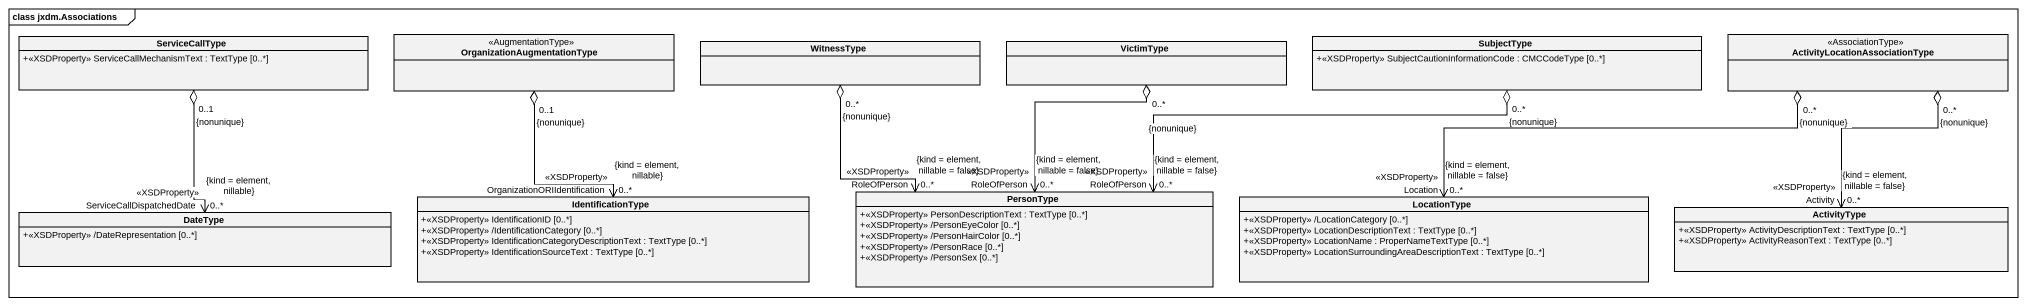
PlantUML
@startuml
mainframe class jxdm.Associations
hide circle
hide empty members
skinparam classAttributeIconSize 0
class ServiceCallType {
  +<<XSDProperty>> ServiceCallMechanismText : TextType [0..*]
}
class OrganizationAugmentationType <<AugmentationType>>
class WitnessType
class VictimType
class SubjectType {
  +<<XSDProperty>> SubjectCautionInformationCode : CMCCodeType [0..*]
}
class "ActivityLocationAssociationType" as ActivityLocationAssociationT <<AssociationType>>
class IdentificationType {
  +<<XSDProperty>> IdentificationID [0..*]
  +<<XSDProperty>> /IdentificationCategory [0..*]
  +<<XSDProperty>> IdentificationCategoryDescriptionText : TextType [0..*]
  +<<XSDProperty>> IdentificationSourceText : TextType [0..*]
}
class PersonType {
  +<<XSDProperty>> PersonDescriptionText : TextType [0..*]
  +<<XSDProperty>> /PersonEyeColor [0..*]
  +<<XSDProperty>> /PersonHairColor [0..*]
  +<<XSDProperty>> /PersonRace [0..*]
  +<<XSDProperty>> /PersonSex [0..*]
}
class LocationType {
  +<<XSDProperty>> /LocationCategory [0..*]
  +<<XSDProperty>> LocationDescriptionText : TextType [0..*]
  +<<XSDProperty>> LocationName : ProperNameTextType [0..*]
  +<<XSDProperty>> LocationSurroundingAreaDescriptionText : TextType [0..*]
}
class DateType {
  +<<XSDProperty>> /DateRepresentation [0..*]
}
class ActivityType {
  +<<XSDProperty>> ActivityDescriptionText : TextType [0..*]
  +<<XSDProperty>> ActivityReasonText : TextType [0..*]
}
ServiceCallType "0..1\n{nonunique}" o--> "ServiceCallDispatchedDate\n<<XSDProperty>>\n0..*\n{kind = element, nillable}" DateType
OrganizationAugmentationType "0..1\n{nonunique}" o--> "OrganizationORIIdentification\n<<XSDProperty>>\n0..*\n{kind = element, nillable}" IdentificationType
WitnessType "0..*\n{nonunique}" o--> "RoleOfPerson\n<<XSDProperty>>\n0..*\n{kind = element, nillable = false}" PersonType
VictimType "0..*\n{nonunique}" o--> "RoleOfPerson\n<<XSDProperty>>\n0..*\n{kind = element, nillable = false}" PersonType
SubjectType "0..*\n{nonunique}" o-left-> "RoleOfPerson\n<<XSDProperty>>\n0..*\n{kind = element, nillable = false}" PersonType
ActivityLocationAssociationT "0..*\n{nonunique}" o-left-> "Location\n<<XSDProperty>>\n0..*\n{kind = element, nillable = false}" LocationType
ActivityLocationAssociationT "0..*\n{nonunique}" o--> "Activity\n<<XSDProperty>>\n0..*\n{kind = element, nillable = false}" ActivityType
@enduml
